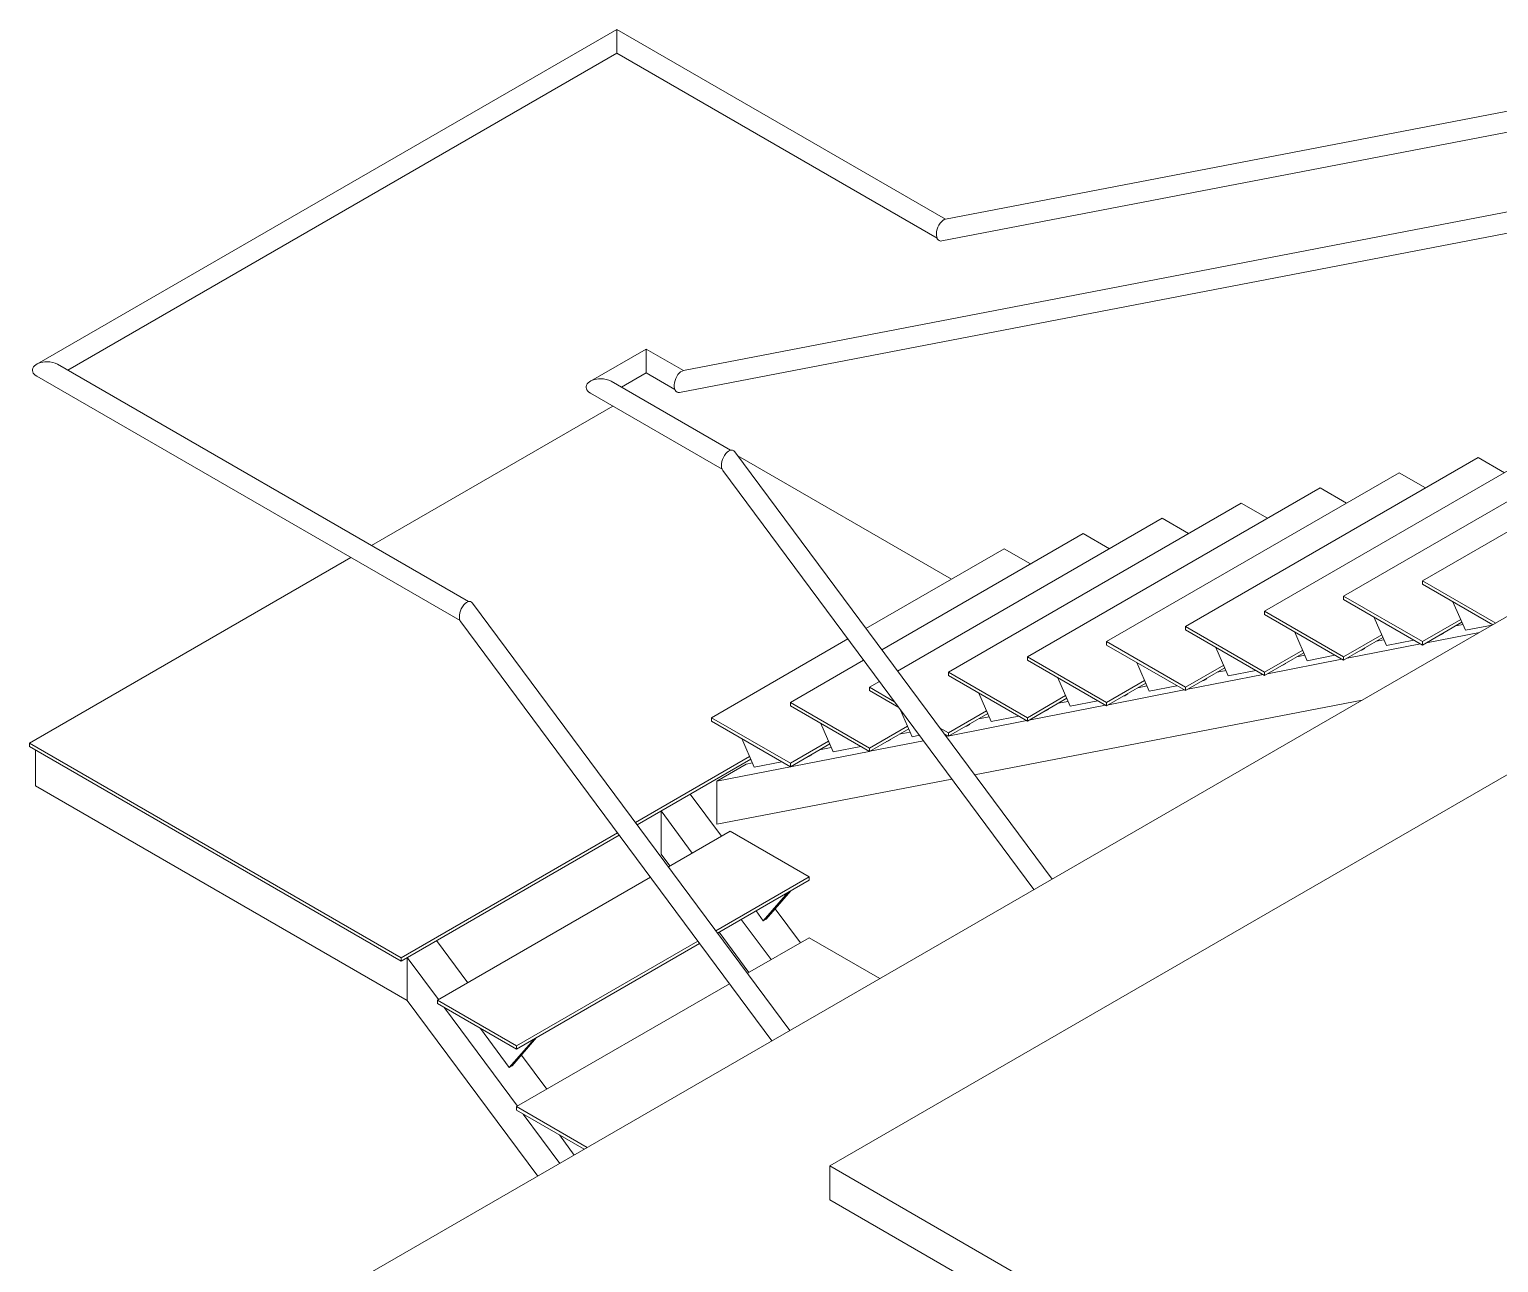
# Model space of a CAD drawing. Header units: millimetres. Extents: x -312439 to 477422, y -331570 to 212570.
# Drawn here: x 407237 to 409411, y 105995 to 107820 of the extents above; entities that cross this region are included whole.
import ezdxf

# ---------------------------------------------------------------- set-up
doc = ezdxf.new("R2010")
doc.units = ezdxf.units.MM

msp = doc.modelspace()

# ---------------------------------------------------------------- linework, layer by layer
at = {"color": 0, "linetype": 'Continuous', "lineweight": 0, "extrusion": (8.40036e-17, 0.816497, 0.57735)}
for p, q in [((407247.925, 107324.683), (408106.165, 107820.188)), ((408106.165, 107784.831), (408106.165, 107820.188)), ((408106.165, 107820.188), (408592.626, 107539.329)), ((407293.855, 107315.844), (408106.165, 107784.831)), ((408106.165, 107784.831), (408580.099, 107511.205)), ((409864.907, 107784.183), (408592.804, 107539.366)), ((409864.907, 107753.001), (408587.018, 107507.071)), ((409684.596, 107600.191), (408204.935, 107315.43)), ((409655.961, 107563.498), (408199.149, 107283.134)), ((408067.072, 107299.621), (408149.573, 107347.254)), ((408149.573, 107311.897), (408149.573, 107347.254)), ((408149.573, 107347.254), (408204.757, 107315.393)), ((407886.79, 106973.513), (407278.545, 107324.683)), ((408113.002, 107290.782), (408149.573, 107311.897)), ((408149.573, 107311.897), (408192.23, 107287.268)), ((407874.264, 106945.388), (407247.925, 107307.005)), ((408274.659, 107197.449), (408097.692, 107299.621)), ((408262.132, 107169.324), (408067.072, 107281.943)), ((408100.505, 107262.64), (407743.256, 107056.383)), ((409614.589, 107231.757), (409181.557, 106981.745)), ((409497.67, 107209.256), (409064.638, 106959.244)), ((409655.961, 107210.641), (409298.475, 107004.246)), ((408280.725, 107195.195), (408750.225, 106562.708)), ((408601.294, 107006.747), (408285.101, 107189.301)), ((409380.752, 107186.755), (408947.719, 106936.743)), ((409419.724, 107164.254), (409380.752, 107186.755)), ((408263.163, 107167.481), (408723.531, 106547.296)), ((409263.833, 107164.254), (408830.801, 106914.242)), ((409302.806, 107141.753), (409263.833, 107164.254)), ((409146.914, 107141.753), (408713.882, 106891.741)), ((409185.887, 107119.252), (409146.914, 107141.753)), ((409029.995, 107119.252), (408596.963, 106869.24)), ((409068.968, 107096.751), (409029.995, 107119.252)), ((408913.077, 107096.751), (408521.584, 106870.722)), ((408952.05, 107074.25), (408913.077, 107096.751)), ((407719.307, 105967.508), (409660.445, 107088.224)), ((408796.158, 107074.25), (408498.2, 106902.223)), ((408835.131, 107051.749), (408796.158, 107074.25)), ((408679.239, 107051.749), (408474.816, 106933.725)), ((408718.212, 107029.248), (408679.239, 107051.749)), ((407712.636, 107038.704), (407237.008, 106764.1)), ((409298.475, 107004.246), (409406.733, 106941.744)), ((409298.475, 106999.246), (409298.475, 107004.246)), ((409402.403, 106939.243), (409298.475, 106999.246)), ((407892.856, 106971.259), (408362.356, 106338.772)), ((409181.557, 106981.745), (409298.475, 106914.242)), ((409181.557, 106976.745), (409181.557, 106981.745)), ((409298.475, 106909.242), (409181.557, 106976.745)), ((409343.531, 106973.233), (409361.838, 106931.056)), ((407875.294, 106943.545), (408335.662, 106323.36)), ((409064.638, 106959.244), (409181.557, 106891.741)), ((409064.638, 106954.244), (409064.638, 106959.244)), ((409181.557, 106886.741), (409064.638, 106954.244)), ((409226.612, 106950.732), (409244.919, 106908.555)), ((409298.475, 106914.242), (409354.977, 106946.863)), ((409356.712, 106942.865), (409298.475, 106909.242)), ((408947.719, 106936.743), (409064.638, 106869.24)), ((408947.719, 106931.743), (408947.719, 106936.743)), ((409064.638, 106864.24), (408947.719, 106931.743)), ((409109.693, 106928.231), (409128, 106886.054)), ((409181.557, 106891.741), (409238.058, 106924.362)), ((409239.793, 106920.364), (409181.557, 106886.741)), ((409382.833, 106927.945), (409304.387, 106912.655)), ((409323.974, 106923.963), (409325.704, 106924.301)), ((409325.704, 106924.301), (409325.131, 106924.632)), ((409325.704, 106924.301), (409330.034, 106926.801)), ((409329.461, 106927.132), (409330.034, 106926.801)), ((409358.093, 106939.684), (409347.69, 106937.656)), ((409361.838, 106931.056), (409401.669, 106938.82)), ((408448.122, 106918.313), (408246.207, 106801.737)), ((408830.801, 106914.242), (408947.719, 106846.739)), ((408830.801, 106909.242), (408830.801, 106914.242)), ((408947.719, 106841.739), (408830.801, 106909.242)), ((408992.775, 106905.73), (409011.082, 106863.553)), ((409064.638, 106869.24), (409121.139, 106901.861)), ((409295.548, 106910.932), (409186.718, 106889.721)), ((409207.055, 106901.462), (409208.785, 106901.8)), ((409208.785, 106901.8), (409208.212, 106902.131)), ((409208.785, 106901.8), (409213.116, 106904.3)), ((409212.542, 106904.631), (409213.116, 106904.3)), ((409241.289, 106916.918), (409230.021, 106914.722)), ((409244.919, 106908.555), (409285.848, 106916.533)), ((409298.475, 106909.242), (409298.475, 106914.242)), ((408471.506, 106886.812), (408363.126, 106824.238)), ((408713.882, 106891.741), (408830.801, 106824.238)), ((408713.882, 106886.741), (408713.882, 106891.741)), ((408830.801, 106819.238), (408713.882, 106886.741)), ((408875.856, 106883.229), (408894.163, 106841.052)), ((408947.719, 106846.739), (409004.221, 106879.36)), ((409122.875, 106897.863), (409064.638, 106864.24)), ((409179.001, 106888.217), (409069.049, 106866.787)), ((409090.136, 106878.961), (409091.867, 106879.299)), ((409091.867, 106879.299), (409091.293, 106879.63)), ((409091.867, 106879.299), (409096.197, 106881.799)), ((409095.624, 106882.13), (409096.197, 106881.799)), ((409124.485, 106894.153), (409112.352, 106891.788)), ((409128, 106886.054), (409168.929, 106894.032)), ((409181.557, 106886.741), (409181.557, 106891.741)), ((408494.89, 106855.31), (408480.045, 106846.739)), ((408596.963, 106869.24), (408713.882, 106801.737)), ((408596.963, 106864.24), (408596.963, 106869.24)), ((408713.882, 106796.737), (408596.963, 106864.24)), ((408758.937, 106860.728), (408777.244, 106818.551)), ((408830.801, 106824.238), (408887.302, 106856.859)), ((409005.956, 106875.362), (408947.719, 106841.739)), ((409062.454, 106865.501), (408951.38, 106843.852)), ((408973.217, 106856.46), (408974.948, 106856.798)), ((408974.948, 106856.798), (408974.375, 106857.129)), ((408974.948, 106856.798), (408979.278, 106859.298)), ((408978.705, 106859.629), (408979.278, 106859.298)), ((409007.681, 106871.387), (408994.683, 106868.853)), ((409011.082, 106863.553), (409052.011, 106871.531)), ((409064.638, 106864.24), (409064.638, 106869.24)), ((408480.045, 106846.739), (408517.158, 106825.312)), ((408480.045, 106841.739), (408480.045, 106846.739)), ((408523.654, 106816.561), (408480.045, 106841.739)), ((408642.019, 106838.227), (408660.326, 106796.05)), ((408713.882, 106801.737), (408770.383, 106834.358)), ((408889.037, 106852.861), (408830.801, 106819.238)), ((408945.907, 106842.786), (408833.711, 106820.918)), ((408856.299, 106833.959), (408858.029, 106834.297)), ((408858.029, 106834.297), (408857.456, 106834.628)), ((408858.029, 106834.297), (408862.359, 106836.797)), ((408861.786, 106837.128), (408862.359, 106836.797)), ((408890.878, 106848.621), (408877.014, 106845.919)), ((408894.163, 106841.052), (408935.092, 106849.03)), ((408947.719, 106841.739), (408947.719, 106846.739)), ((408363.126, 106824.238), (408480.045, 106756.735)), ((408363.126, 106819.238), (408363.126, 106824.238)), ((408480.045, 106751.735), (408363.126, 106819.238)), ((408526.264, 106813.045), (408543.407, 106773.549)), ((408596.963, 106779.236), (408653.465, 106811.857)), ((408635.399, 106717.396), (409209.275, 106827.741)), ((408772.119, 106830.36), (408713.882, 106796.737)), ((408829.36, 106820.07), (408716.042, 106797.984)), ((408739.38, 106811.458), (408741.11, 106811.796)), ((408741.11, 106811.796), (408740.537, 106812.127)), ((408741.11, 106811.796), (408745.441, 106814.296)), ((408744.868, 106814.627), (408745.441, 106814.296)), ((408774.074, 106825.856), (408759.345, 106822.985)), ((408777.244, 106818.551), (408818.173, 106826.529)), ((408830.801, 106819.238), (408830.801, 106824.238)), ((408246.207, 106801.737), (408363.126, 106734.234)), ((408246.207, 106796.737), (408246.207, 106801.737)), ((408363.126, 106729.234), (408246.207, 106796.737)), ((408408.181, 106793.225), (408426.488, 106751.048)), ((408655.2, 106807.859), (408596.963, 106774.236)), ((408712.812, 106797.355), (408598.372, 106775.05)), ((408624.192, 106789.295), (408623.619, 106789.626)), ((408624.192, 106789.295), (408628.522, 106791.795)), ((408627.949, 106792.126), (408628.522, 106791.795)), ((408657.27, 106803.09), (408641.676, 106800.051)), ((408660.326, 106796.05), (408701.254, 106804.028)), ((408713.882, 106796.737), (408713.882, 106801.737)), ((408291.263, 106770.724), (408309.569, 106728.547)), ((408421.253, 106138.385), (409541.074, 106784.914)), ((408480.045, 106756.735), (408536.546, 106789.356)), ((408538.281, 106785.358), (408480.045, 106751.735)), ((408507.273, 106766.794), (408511.603, 106769.294)), ((408511.03, 106769.625), (408511.603, 106769.294)), ((408540.466, 106780.325), (408524.007, 106777.117)), ((408543.407, 106773.549), (408554.043, 106775.622)), ((408583.893, 106786.783), (408596.963, 106779.236)), ((408596.963, 106774.236), (408590.388, 106778.032)), ((408596.265, 106774.639), (408593.331, 106774.067)), ((408596.963, 106774.236), (408596.963, 106779.236)), ((408622.461, 106788.957), (408624.192, 106789.295)), ((407237.008, 106764.1), (407786.959, 106446.586)), ((407237.008, 106759.1), (407237.008, 106764.1)), ((407786.959, 106441.586), (407237.008, 106759.1)), ((407246.266, 106700.748), (407246.266, 106753.755)), ((408479.718, 106751.923), (408254.37, 106708.002)), ((408363.126, 106734.234), (408419.627, 106766.855)), ((408421.363, 106762.857), (408363.126, 106729.234)), ((408390.354, 106744.293), (408394.685, 106746.793)), ((408394.112, 106747.124), (408394.685, 106746.793)), ((408423.662, 106757.559), (408406.338, 106754.182)), ((408426.488, 106751.048), (408467.417, 106759.026)), ((408480.045, 106751.735), (408480.045, 106756.735)), ((408560.017, 106767.574), (408480.703, 106752.115)), ((408505.543, 106766.456), (408507.273, 106766.794)), ((408507.273, 106766.794), (408506.7, 106767.125)), ((408133.715, 106646.786), (408302.708, 106744.354)), ((408304.444, 106740.356), (408136.313, 106643.286)), ((408254.37, 106708.002), (408297.673, 106733.003)), ((408306.858, 106734.793), (408297.673, 106733.003)), ((408309.569, 106728.547), (408350.498, 106736.525)), ((408363.126, 106729.234), (408363.126, 106734.234)), ((408388.624, 106743.955), (408390.354, 106744.293)), ((408390.354, 106744.293), (408389.781, 106744.624)), ((408254.37, 106644.131), (408602.028, 106710.979)), ((408254.37, 106644.131), (408254.37, 106708.002)), ((407796.217, 106383.234), (407246.266, 106700.748)), ((408214.932, 106688.676), (408261.115, 106626.347)), ((408171.629, 106663.675), (408217.812, 106601.346)), ((408171.629, 106599.978), (408171.629, 106663.675)), ((407786.959, 106446.586), (408107.021, 106631.374)), ((408109.619, 106627.874), (407786.959, 106441.586)), ((408273.809, 106633.676), (408182.555, 106580.99)), ((408390.727, 106566.173), (408273.809, 106633.676)), ((408184.774, 106582.272), (408171.629, 106599.978)), ((408155.861, 106565.579), (407840.776, 106383.664)), ((408252.706, 106486.486), (408390.727, 106566.173)), ((408390.727, 106561.172), (408255.305, 106482.986)), ((408390.727, 106561.172), (408390.727, 106566.173)), ((408323.035, 106501.296), (408359.168, 106542.82)), ((408363.499, 106545.321), (408327.365, 106503.796)), ((408359.168, 106542.82), (408359.055, 106542.886)), ((408363.499, 106545.321), (408359.168, 106542.82)), ((408363.385, 106545.386), (408363.499, 106545.321)), ((408312.243, 106515.86), (408323.035, 106501.296)), ((408340.627, 106519.037), (408377.885, 106468.754)), ((408290.469, 106503.288), (408334.582, 106443.753)), ((408327.365, 106503.796), (408323.035, 106501.296)), ((407839.52, 106471.932), (407885.704, 106409.603)), ((407957.695, 106316.161), (408226.013, 106471.074)), ((408228.611, 106467.574), (407957.695, 106311.161)), ((408301.703, 106424.77), (408257.53, 106484.271)), ((408390.727, 106476.169), (408299.474, 106423.483)), ((408495.531, 106415.66), (408390.727, 106476.169)), ((407786.959, 106441.586), (407786.959, 106446.586)), ((407796.217, 106446.931), (407842.4, 106384.602)), ((407796.217, 106446.931), (407796.217, 106383.234)), ((408272.78, 106408.072), (407957.695, 106226.157)), ((407989.179, 106123.318), (407796.217, 106383.234)), ((407840.776, 106383.664), (407957.695, 106316.161)), ((407840.776, 106378.664), (407840.776, 106383.664)), ((407957.695, 106311.161), (407840.776, 106378.664)), ((407851.303, 106372.586), (407959.17, 106227.009)), ((407904.317, 106341.979), (407947.094, 106284.246)), ((407947.094, 106284.246), (407983.228, 106325.771)), ((407987.558, 106328.271), (407951.425, 106286.747)), ((407957.695, 106311.161), (407957.695, 106316.161)), ((407983.228, 106325.771), (407983.114, 106325.837)), ((407987.558, 106328.271), (407983.228, 106325.771)), ((407987.445, 106328.337), (407987.558, 106328.271)), ((407965.095, 106302.456), (408002.473, 106252.01)), ((407951.425, 106286.747), (407947.094, 106284.246)), ((407957.695, 106226.157), (408062.498, 106165.649)), ((407957.695, 106221.157), (407957.695, 106226.157)), ((408058.168, 106163.149), (407957.695, 106221.157)), ((407967.851, 106215.294), (408021.972, 106142.251)), ((408021.236, 106184.472), (408043.367, 106154.604)), ((408421.253, 106088.383), (408421.253, 106138.385)), ((412622.85, 103712.592), (408421.253, 106138.385)), ((408421.253, 106088.383), (412622.85, 103662.59))]:
    msp.add_line(p, q, dxfattribs=at)
at = {"color": 0, "linetype": 'Continuous', "lineweight": 0}
for centre, major_axis, ratio, start_param, end_param in [((408589.911, 107523.218), (6.187, 15.901), 0.55871048, 0.33774635, 3.479339), ((407263.235, 107315.844), (-21.652, 0), 0.57735027, 4.71238898, 7.06858347), ((407263.235, 107315.844), (-21.652, 0), 0.57735027, 3.92699082, 4.71238898), ((408202.042, 107299.282), (6.187, 15.901), 0.55871048, 0.33774635, 3.479339), ((408082.382, 107290.782), (-21.652, 0), 0.57735027, 4.71238898, 7.06858347), ((408082.382, 107290.782), (-21.652, 0), 0.57735027, 3.92699082, 4.71238898), ((408271.944, 107181.338), (6.187, 15.901), 0.55871048, 5.94543896, 9.08703161), ((407884.075, 106957.402), (6.187, 15.901), 0.55871048, 5.94543896, 9.08703161)]:
    msp.add_ellipse(centre, major_axis=major_axis, ratio=ratio, start_param=start_param, end_param=end_param, dxfattribs=at)

doc.saveas('drawing.dxf')
